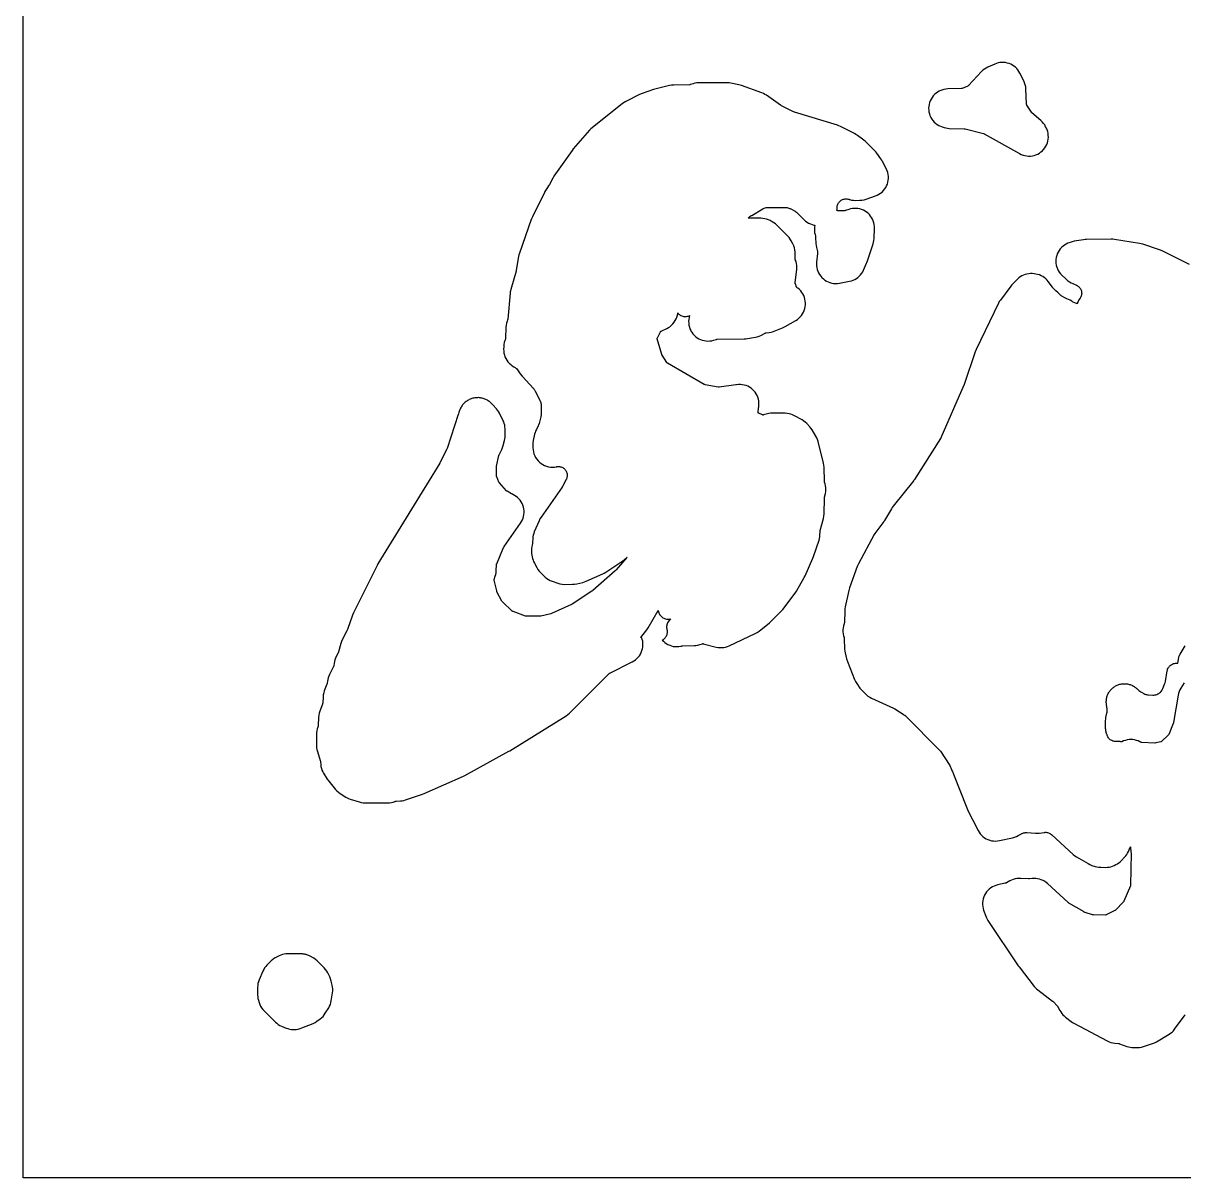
# Model space of a CAD drawing. Header units: millimetres. Extents: x 0 to 300, y 0 to 300.
# Drawn here: x 0 to 150, y 0 to 149.2 of the extents above; entities that cross this region are included whole.
import ezdxf

# ---------------------------------------------------------------- set-up
doc = ezdxf.new("R2010")
doc.units = ezdxf.units.MM
doc.layers.add('CUT', color=7, linetype='CONTINUOUS')

msp = doc.modelspace()

# ---------------------------------------------------------------- linework, layer by layer
at = {"layer": 'CUT'}
for points in [[(0, 0.0614), (0, 299.9386), (0.0029, 299.9971), (0.0614, 300), (299.9341, 300), (299.9926, 299.9971), (299.9954, 299.9386), (299.9954, 0.0614), (299.9926, 0.0029), (299.9341, 0), (0.0614, 0), (0.0029, 0.0029)], [(117.0387, 138.4647), (117.0218, 138.2183), (117.0293, 137.9713), (117.0612, 137.7263), (117.117, 137.4857), (117.1964, 137.2517), (117.2984, 137.0267), (117.4222, 136.8129), (117.5665, 136.6124), (117.7298, 136.427), (117.9107, 136.2587), (118.1073, 136.1091), (118.3176, 135.9796), (118.5398, 135.8715), (118.7715, 135.7858), (119.0065, 135.7119), (119.2312, 135.6526), (119.4604, 135.6144), (119.6921, 135.5977), (121.6282, 135.5479), (121.6498, 135.5468), (121.7384, 135.5348), (121.7595, 135.5302), (124.1013, 134.9491), (124.1183, 134.9444), (124.1531, 134.9324), (124.1868, 134.9173), (124.202, 134.9092), (128.7706, 132.3447), (128.9894, 132.2356), (129.2178, 132.1484), (129.4535, 132.0839), (129.6945, 132.0427), (129.9383, 132.0253), (130.1827, 132.0318), (130.4252, 132.0621), (130.6637, 132.116), (130.8957, 132.1928), (131.1191, 132.292), (131.3318, 132.4125), (131.5317, 132.5532), (131.7169, 132.7128), (131.8856, 132.8897), (132.0362, 133.0822), (132.1673, 133.2885), (132.2777, 133.5066), (132.3662, 133.7345), (132.432, 133.9699), (132.4745, 134.2106), (132.4934, 134.4543), (132.4883, 134.6987), (132.4594, 134.9414), (132.4069, 135.1801), (132.3314, 135.4126), (132.2335, 135.6366), (132.1406, 135.8236), (132.0189, 136.0409), (131.8761, 136.245), (131.7137, 136.4339), (131.5334, 136.6056), (130.3715, 137.6067), (130.3572, 137.6197), (130.3298, 137.6484), (130.3052, 137.6797), (130.2944, 137.6957), (129.7084, 138.6135), (129.6977, 138.6313), (129.6787, 138.6694), (129.6724, 138.7116), (129.671, 138.7323), (129.5878, 140.7109), (129.5627, 140.9744), (129.5099, 141.2338), (129.43, 141.4861), (129.3238, 141.7286), (128.8107, 142.7493), (128.6937, 142.9569), (128.5574, 143.1525), (128.4031, 143.3341), (128.2322, 143.5003), (128.0462, 143.6494), (127.8469, 143.7801), (127.6361, 143.8912), (127.4156, 143.9818), (127.1875, 144.0509), (126.9539, 144.0981), (126.7168, 144.1227), (126.4785, 144.1247), (126.2411, 144.104), (126.0067, 144.0607), (125.7775, 143.9953), (125.5555, 143.9084), (124.6734, 143.5136), (124.4507, 143.4002), (124.2404, 143.2651), (124.0447, 143.1097), (123.8654, 142.9356), (122.189, 141.1356), (122.1739, 141.1203), (122.1403, 141.0913), (122.1013, 141.0703), (122.0815, 141.0616), (121.3578, 140.7687), (121.3412, 140.7624), (121.306, 140.7517), (121.2699, 140.7475), (121.252, 140.7467), (119.5199, 140.7017), (119.247, 140.6796), (118.9781, 140.6278), (118.7165, 140.5469), (118.4653, 140.4379), (118.4018, 140.4061), (118.1866, 140.2846), (117.9845, 140.1426), (117.7974, 139.9813), (117.6271, 139.8023), (117.4753, 139.6074), (117.3435, 139.3984), (117.233, 139.1775), (117.1448, 138.9467), (117.0798, 138.7083)], [(83.239, 71.5921), (83.2003, 71.4716), (83.1735, 71.3479), (83.1589, 71.2221), (83.1567, 71.0955), (83.1667, 70.9693), (83.1904, 70.8368), (83.2128, 70.7395), (83.2278, 70.6246), (83.2316, 70.5087), (83.2242, 70.3929), (83.2057, 70.2785), (83.1762, 70.1663), (83.136, 70.0575), (83.0855, 69.9532), (83.0252, 69.8541), (82.9556, 69.7614), (82.8774, 69.6758), (82.7913, 69.5981), (82.698, 69.5292), (82.5986, 69.4695), (82.5946, 69.4676), (82.7327, 69.323), (82.9173, 69.164), (83.1166, 69.0236), (83.3286, 68.9034), (83.5513, 68.8044), (83.7826, 68.7275), (84.0203, 68.6735), (84.2621, 68.6429), (84.5057, 68.636), (84.7488, 68.6528), (84.9892, 68.6933), (85.0851, 68.7143), (85.1026, 68.7177), (85.1788, 68.7269), (85.1966, 68.7278), (86.6987, 68.7674), (86.9456, 68.7862), (87.1895, 68.8293), (87.4279, 68.8963), (87.7726, 69.012), (87.7897, 69.0173), (87.8271, 69.0259), (87.8649, 69.02), (87.8824, 69.0159), (89.556, 68.5847), (89.7973, 68.5351), (90.0422, 68.5095), (90.2885, 68.5081), (90.5337, 68.5309), (90.7755, 68.5777), (91.0115, 68.6481), (91.2395, 68.7414), (94.5999, 70.3142), (94.8671, 70.4597), (95.1147, 70.6366), (96.4417, 71.7126), (96.6399, 71.8916), (97.9538, 73.2129), (98.1644, 73.4537), (99.7689, 75.5443), (99.9547, 75.8232), (100.9531, 77.565), (101.0692, 77.794), (102.0698, 80.0482), (102.1578, 80.2757), (102.8538, 82.3746), (102.9141, 82.5873), (102.9553, 82.8045), (102.9771, 83.0246), (103.0039, 83.5136), (103.0055, 83.5325), (103.0181, 83.6131), (103.0224, 83.6316), (103.4344, 85.2057), (103.4922, 85.4959), (103.5154, 85.7908), (103.5541, 87.818), (103.5549, 87.8364), (103.5641, 87.9149), (103.5676, 87.9329), (103.6768, 88.4361), (103.7175, 88.6812), (103.7335, 88.9291), (103.7249, 89.1775), (103.6917, 89.4237), (103.6342, 89.6654), (103.5718, 89.8797), (103.5704, 89.8849), (103.5601, 89.9356), (103.5572, 89.9622), (103.556, 89.9862), (103.5149, 91.8143), (103.4932, 92.0911), (103.441, 92.3637), (102.7479, 95.1395), (102.6735, 95.3839), (102.5744, 95.6193), (102.4519, 95.8435), (101.9648, 96.6356), (101.8164, 96.8508), (101.6464, 97.0492), (101.2572, 97.4583), (101.074, 97.6324), (100.8741, 97.7871), (100.6596, 97.9208), (99.6632, 98.4741), (99.4448, 98.5818), (99.2169, 98.6677), (98.9818, 98.7311), (98.7417, 98.7713), (98.4987, 98.7879), (97.027, 98.8169), (96.8108, 98.8118), (96.5959, 98.788), (96.3838, 98.7458), (95.6604, 98.5688), (95.6438, 98.5652), (95.6078, 98.5598), (95.5729, 98.5708), (95.5575, 98.5769), (95.0576, 98.7875), (95.0418, 98.7946), (95.0096, 98.8119), (95.0082, 98.8484), (95.0088, 98.8657), (95.0443, 99.4864), (95.0456, 99.5033), (95.0659, 99.64), (95.0902, 99.8854), (95.0901, 100.132), (95.0657, 100.3774), (95.0173, 100.6192), (94.9453, 100.8551), (94.8504, 101.0827), (94.7335, 101.2998), (94.5958, 101.5044), (94.4387, 101.6945), (94.2635, 101.8681), (94.0721, 102.0236), (93.8663, 102.1595), (93.6482, 102.2745), (93.4197, 102.3674), (93.1833, 102.4373), (92.941, 102.4837), (92.6954, 102.5059), (92.4488, 102.5038), (92.2036, 102.4774), (92.1195, 102.4642), (89.939, 102.1707), (89.9197, 102.1687), (89.8779, 102.1674), (89.8363, 102.1704), (89.8171, 102.1733), (88.1295, 102.474), (88.1241, 102.4751), (88.0769, 102.4875), (88.0506, 102.4999), (88.029, 102.5116), (83.2526, 105.2746), (83.2376, 105.2837), (83.2068, 105.3057), (83.1833, 105.3353), (83.1734, 105.3499), (82.5684, 106.2829), (82.5586, 106.2989), (82.5401, 106.3349), (82.5253, 106.3725), (82.5197, 106.3904), (81.9516, 108.4024), (81.9468, 108.4213), (81.9398, 108.4622), (81.9542, 108.5011), (81.9624, 108.5188), (82.3654, 109.3338), (82.3737, 109.3495), (82.3936, 109.3817), (82.4261, 109.4012), (82.442, 109.4092), (83.1873, 109.7642), (83.4064, 109.8823), (83.5517, 109.9803), (83.6126, 110.0215), (83.804, 110.1806), (83.9786, 110.3579), (84.1348, 110.5516), (84.2709, 110.76), (84.3856, 110.9808), (84.4777, 111.212), (84.5465, 111.4512), (84.5911, 111.696), (84.5962, 111.7584), (84.6232, 111.7235), (84.7075, 111.6343), (84.8002, 111.5538), (84.9004, 111.4827), (85.007, 111.4218), (85.1192, 111.3717), (85.2356, 111.3329), (85.3554, 111.3056), (85.4772, 111.2902), (85.6, 111.2869), (85.7225, 111.2956), (85.8435, 111.3163), (85.9619, 111.3487), (86.0766, 111.3927), (86.1308, 111.4198), (86.1245, 111.4034), (86.0587, 111.1641), (86.017, 110.9195), (85.9998, 110.6719), (86.0071, 110.4239), (86.0391, 110.1778), (86.0952, 109.9361), (86.1751, 109.7011), (86.2778, 109.4753), (86.3387, 109.3704), (86.4025, 109.2607), (86.5478, 109.0595), (86.7123, 108.8737), (86.8944, 108.7052), (87.0924, 108.5555), (87.3042, 108.4262), (87.5277, 108.3186), (87.7609, 108.2336), (88.0013, 108.1722), (88.2466, 108.1349), (88.4945, 108.1221), (88.7423, 108.1339), (88.9878, 108.1703), (89.2285, 108.2308), (89.5871, 108.3402), (89.6053, 108.3452), (89.6435, 108.353), (89.6822, 108.3571), (89.701, 108.3578), (93.1747, 108.3957), (93.3866, 108.4071), (93.5968, 108.4363), (94.6274, 108.6246), (94.8655, 108.6803), (95.0971, 108.759), (95.3199, 108.8599), (95.9051, 109.1604), (95.9212, 109.1682), (95.9554, 109.182), (95.9912, 109.1894), (96.0091, 109.1918), (96.4291, 109.2399), (96.6477, 109.2747), (96.8623, 109.3287), (97.0713, 109.4015), (98.1316, 109.8244), (98.4588, 109.9834), (99.8572, 110.7935), (100.0631, 110.9268), (100.255, 111.0795), (100.431, 111.2504), (100.5895, 111.4377), (100.7288, 111.6396), (100.8476, 111.8541), (100.9449, 112.0793), (101.0196, 112.313), (101.071, 112.5528), (101.0987, 112.7965), (101.1024, 113.0418), (101.0821, 113.2862), (101.0378, 113.5275), (100.9702, 113.7633), (100.8798, 113.9913), (100.7674, 114.2094), (100.6342, 114.4154), (100.4815, 114.6073), (100.3107, 114.7834), (100.1235, 114.9418), (100.0226, 115.019), (100.0087, 115.0302), (99.9817, 115.055), (99.9654, 115.0875), (99.9584, 115.1042), (99.797, 115.5138), (99.7905, 115.5316), (99.7797, 115.569), (99.78, 115.6079), (99.7815, 115.6267), (99.9675, 117.4208), (99.9807, 117.6631), (99.9705, 117.9056), (99.9367, 118.1459), (99.8798, 118.3818), (99.8242, 118.5422), (99.7967, 118.6271), (99.7918, 118.6635), (99.7906, 118.6816), (99.7512, 119.6232), (99.7247, 119.8962), (99.6684, 120.1648), (99.5831, 120.4255), (99.4696, 120.6753), (99.2602, 121.0765), (99.1318, 121.2948), (98.982, 121.499), (98.8123, 121.6869), (97.3999, 123.1002), (97.2164, 123.2664), (97.0174, 123.4137), (96.8048, 123.5406), (96.5242, 123.6897), (96.3031, 123.7936), (96.073, 123.8755), (95.836, 123.9346), (95.5943, 123.9702), (95.3504, 123.982), (93.766, 123.9817), (93.7112, 123.9843), (93.7479, 124.0252), (93.8737, 124.1522), (93.9129, 124.1901), (93.9256, 124.2018), (94.0049, 124.269), (94.0897, 124.329), (94.1042, 124.3383), (94.1506, 124.3668), (95.5849, 125.2045), (95.6427, 125.2363), (95.6614, 125.2459), (95.7762, 125.2976), (95.89, 125.335), (96.0072, 125.3602), (96.1324, 125.3735), (96.1534, 125.3746), (96.2194, 125.3764), (98.5275, 125.3769), (98.5886, 125.3755), (98.608, 125.3745), (98.7239, 125.3632), (98.8327, 125.3417), (98.9388, 125.3096), (99.0465, 125.2653), (99.0641, 125.257), (99.1187, 125.2297), (99.764, 124.8867), (99.818, 124.8563), (99.8348, 124.8463), (99.9331, 124.7808), (100.0244, 124.706), (100.039, 124.6928), (100.0838, 124.6501), (100.9365, 123.7969), (101.115, 123.6348), (101.3083, 123.4905), (101.5147, 123.3656), (101.7321, 123.2612), (101.9585, 123.1782), (102.1919, 123.1173), (102.3231, 123.0964), (102.321, 123.089), (102.2764, 122.8468), (102.2558, 122.6013), (102.2595, 122.355), (102.2875, 122.1103), (102.3393, 121.8695), (102.3825, 121.7082), (102.4023, 121.5789), (102.4044, 121.5572), (102.4091, 121.4888), (102.4403, 120.7443), (102.4647, 120.4853), (102.5159, 120.2303), (102.5706, 120.0548), (102.5699, 120.0546), (102.625, 119.8784), (102.6481, 119.7654), (102.6596, 119.6507), (102.6594, 119.5296), (102.6584, 119.5094), (102.6534, 119.4461), (102.5384, 118.3359), (102.5251, 118.0959), (102.5349, 117.8558), (102.5678, 117.6178), (102.6233, 117.384), (102.7011, 117.1566), (102.8003, 116.9377), (102.9201, 116.7294), (102.933, 116.7091), (103.0754, 116.5093), (103.2367, 116.3243), (103.4154, 116.156), (103.6097, 116.0061), (103.8177, 115.8759), (104.0375, 115.7668), (104.267, 115.6797), (104.5039, 115.6156), (104.7459, 115.575), (104.9908, 115.5583), (105.2361, 115.5657), (105.4795, 115.5972), (105.6765, 115.6426), (105.725, 115.653), (106.7981, 115.8595), (107.0313, 115.9161), (107.258, 115.9947), (107.4761, 116.0948), (107.6835, 116.2153), (107.8785, 116.3551), (108.0592, 116.513), (108.2239, 116.6874), (108.3711, 116.8769), (108.4995, 117.0796), (108.6079, 117.2936), (109.0084, 118.189), (109.0377, 118.2546), (109.1289, 118.4893), (109.8504, 120.6676), (109.9146, 120.8981), (109.9566, 121.1337), (109.9758, 121.3722), (110.0188, 122.6894), (110.0149, 122.9319), (109.9876, 123.1729), (109.937, 123.4101), (109.8637, 123.6413), (109.7684, 123.8643), (109.6518, 124.077), (109.5153, 124.2774), (109.3599, 124.4636), (109.1872, 124.6339), (108.9988, 124.7867), (108.7966, 124.9205), (108.5823, 125.0341), (108.358, 125.1263), (108.1258, 125.1964), (107.8879, 125.2437), (107.6466, 125.2677), (107.4041, 125.2682), (107.1626, 125.2452), (106.9245, 125.1989), (106.6921, 125.1298), (106.2886, 124.9882), (106.2678, 124.9815), (106.2237, 124.9713), (106.1789, 124.9661), (106.157, 124.9653), (106.0581, 124.9647), (105.331, 124.9604), (105.2704, 124.963), (105.1955, 124.9736), (105.1366, 124.9848), (105.1371, 124.9866), (105.1815, 125.2236), (105.2028, 125.4639), (105.2028, 125.464), (105.2185, 125.5759), (105.2453, 125.6856), (105.2828, 125.7922), (105.3308, 125.8945), (105.3887, 125.9915), (105.456, 126.0823), (105.532, 126.1659), (105.6159, 126.2416), (105.7069, 126.3085), (105.8041, 126.3661), (105.9066, 126.4137), (106.0133, 126.4509), (106.1231, 126.4773), (106.2351, 126.4927), (106.348, 126.4968), (106.4607, 126.4897), (106.5722, 126.4714), (106.6869, 126.4407), (106.7353, 126.425), (106.736, 126.4273), (106.8413, 126.3929), (107.0653, 126.3419), (107.293, 126.3117), (107.5225, 126.3025), (108.132, 126.3061), (108.4077, 126.323), (108.6799, 126.3702), (108.9453, 126.4471), (110.1496, 126.8699), (110.3808, 126.9643), (110.6014, 127.0812), (110.8092, 127.2196), (111.0022, 127.378), (111.1785, 127.5549), (111.3362, 127.7485), (111.4738, 127.9568), (111.5899, 128.1779), (111.6834, 128.4094), (111.7534, 128.6491), (111.7991, 128.8946), (111.8201, 129.1434), (111.8161, 129.3931), (111.7873, 129.6411), (111.7339, 129.885), (111.6564, 130.1224), (111.5556, 130.3508), (111.0663, 131.325), (110.966, 131.5057), (110.8511, 131.6775), (110.3101, 132.4182), (110.31, 132.4183), (110.188, 132.5722), (110.0544, 132.7161), (108.8054, 133.9585), (108.6565, 134.0952), (108.6553, 134.0961), (108.6529, 134.0983), (108.4932, 134.2226), (107.8213, 134.7029), (107.8197, 134.704), (107.7975, 134.7199), (107.6328, 134.8282), (107.4601, 134.9231), (105.618, 135.8436), (105.4274, 135.929), (105.2303, 135.9983), (99.6704, 137.6951), (99.6653, 137.6968), (99.589, 137.727), (99.5721, 137.7349), (98.022, 138.5153), (97.946, 138.5571), (97.8732, 138.6043), (96.0496, 139.8844), (95.865, 140.0023), (95.6708, 140.1036), (95.4684, 140.1874), (92.8489, 141.1411), (92.6691, 141.1989), (92.4854, 141.2431), (91.4765, 141.4454), (91.2285, 141.4824), (90.978, 141.4942), (87.3085, 141.4842), (87.0618, 141.4713), (86.8175, 141.4341), (86.5781, 141.373), (86.2358, 141.2674), (86.2189, 141.2626), (86.1821, 141.2549), (86.1446, 141.2506), (86.1271, 141.2499), (84.0679, 141.2088), (83.7929, 141.1881), (83.5219, 141.1372), (81.6489, 140.6776), (81.4496, 140.6198), (79.9949, 140.1318), (79.6623, 139.9928), (77.8803, 139.0922), (77.6579, 138.9651), (77.4496, 138.8158), (73.5233, 135.6858), (73.3543, 135.5382), (73.1992, 135.376), (71.0996, 132.9733), (70.9336, 132.7612), (68.599, 129.4236), (68.4356, 129.1556), (68.0114, 128.3502), (67.882, 128.1882), (67.7472, 127.98), (67.4346, 127.4405), (67.3598, 127.3013), (65.812, 124.1919), (65.6929, 123.9108), (65.6777, 123.8678), (65.664, 123.8363), (64.1316, 119.4924), (64.0676, 119.282), (64.0224, 119.0667), (64.0223, 119.0661), (63.7294, 117.2868), (63.7159, 117.2176), (63.6984, 117.1494), (63.0197, 114.8011), (62.9647, 114.5702), (62.9625, 114.5548), (62.9573, 114.5328), (62.9248, 114.2979), (62.6231, 110.9684), (62.6211, 110.9513), (62.6144, 110.9147), (62.6043, 110.8786), (62.5986, 110.8629), (62.5409, 110.7121), (62.4542, 110.4405), (62.3991, 110.1607), (62.3762, 109.8764), (62.3441, 108.5071), (62.343, 108.4863), (62.337, 108.4418), (62.3261, 108.3984), (62.3194, 108.3786), (62.2561, 108.2088), (62.1737, 107.9436), (62.1212, 107.671), (62.0993, 107.3942), (62.0918, 107.0723), (62.0985, 106.8211), (62.1305, 106.5719), (62.1872, 106.3272), (62.2683, 106.0893), (62.3728, 105.8608), (62.4998, 105.644), (62.6478, 105.441), (62.8155, 105.2539), (63.0011, 105.0845), (63.2028, 104.9347), (63.4185, 104.8058), (63.5042, 104.7603), (63.5955, 104.6999), (63.6805, 104.631), (63.7585, 104.5542), (63.8323, 104.466), (63.8438, 104.4507), (63.8791, 104.4018), (64.2465, 103.8651), (64.4703, 103.5838), (65.9535, 101.9729), (65.9909, 101.9304), (66.0024, 101.9166), (66.0681, 101.8309), (66.1257, 101.7396), (66.1346, 101.7239), (66.1615, 101.6741), (66.786, 100.4517), (66.8112, 100.3993), (66.8189, 100.3825), (66.8599, 100.2794), (66.8898, 100.1781), (66.91, 100.0744), (66.9211, 99.964), (66.9221, 99.9455), (66.9238, 99.8874), (66.9322, 98.6588), (66.9314, 98.607), (66.9309, 98.5905), (66.9234, 98.492), (66.9077, 98.3944), (66.9044, 98.3783), (66.8931, 98.3278), (66.6854, 97.4862), (66.6658, 97.4157), (66.6589, 97.3935), (66.6075, 97.2565), (66.5981, 97.2353), (66.5664, 97.1692), (66.3218, 96.6952), (66.2307, 96.4979), (66.157, 96.2934), (66.1013, 96.0833), (65.9231, 95.2689), (65.8775, 94.9811), (65.8657, 94.69), (65.8725, 94.3105), (65.8907, 94.0508), (65.9358, 93.7943), (66.0073, 93.544), (66.1045, 93.3024), (66.2262, 93.0723), (66.3713, 92.8561), (66.5381, 92.6561), (66.5616, 92.6307), (66.7455, 92.4515), (66.9468, 92.2922), (67.1634, 92.1544), (67.393, 92.0395), (67.6331, 91.9487), (67.8813, 91.8831), (68.1349, 91.8432), (68.3913, 91.8296), (68.6477, 91.8423), (68.9014, 91.8813), (68.9411, 91.8895), (68.9603, 91.893), (69.0766, 91.9081), (69.1882, 91.9117), (69.2997, 91.9042), (69.4098, 91.8858), (69.5177, 91.8566), (69.6221, 91.817), (69.7221, 91.7674), (69.8168, 91.7081), (69.9052, 91.6398), (69.9864, 91.5632), (70.0598, 91.4789), (70.1245, 91.3879), (70.1799, 91.2909), (70.2255, 91.189), (70.2609, 91.083), (70.2857, 90.9741), (70.2996, 90.8633), (70.3026, 90.7517), (70.2947, 90.6403), (70.2758, 90.5302), (70.2462, 90.4225), (70.2041, 90.313), (70.1962, 90.2951), (70.1699, 90.2395), (69.7537, 89.4105), (69.7322, 89.3695), (69.7251, 89.3566), (69.6776, 89.2772), (69.6695, 89.2649), (69.6436, 89.2265), (66.9287, 85.3708), (66.7872, 85.1453), (66.6706, 84.9061), (66.0583, 83.4596), (65.9809, 83.2515), (65.9223, 83.0374), (65.8829, 82.8189), (65.863, 82.5977), (65.8395, 82.0774), (65.8355, 82.0182), (65.8337, 81.9994), (65.8179, 81.8874), (65.7916, 81.7773), (65.7781, 81.7307), (65.7792, 81.7304), (65.7321, 81.5542), (65.6938, 81.3323), (65.6756, 81.1078), (65.6777, 80.8825), (65.7, 80.6584), (65.7425, 80.4372), (65.8414, 80.0232), (65.8985, 79.8217), (65.9724, 79.6258), (66.0623, 79.4367), (66.3776, 78.8397), (66.5162, 78.6084), (66.6788, 78.3934), (66.8637, 78.1972), (67.4564, 77.6325), (67.658, 77.4599), (67.8768, 77.3096), (68.1102, 77.1834), (68.3557, 77.0826), (69.0927, 76.8249), (69.3644, 76.7468), (69.6432, 76.6999), (69.9255, 76.6848), (70.9783, 76.688), (71.2591, 76.7047), (71.5362, 76.7528), (72.3329, 76.9378), (72.5584, 77.0014), (72.777, 77.0859), (74.9066, 78.0259), (75.1039, 78.1236), (75.2918, 78.2382), (77.4828, 79.7112), (77.73, 79.9007), (78.0099, 80.1444), (78.0379, 80.1665), (78.0158, 80.1385), (76.6439, 78.5608), (76.5862, 78.4988), (76.5242, 78.441), (73.617, 75.9089), (73.5579, 75.8606), (73.496, 75.8161), (70.9606, 74.1117), (70.9458, 74.1022), (70.8823, 74.0672), (70.8664, 74.0598), (68.2795, 72.9179), (68.2623, 72.9108), (68.1891, 72.8864), (68.171, 72.8817), (66.9205, 72.5913), (66.8986, 72.5869), (66.8067, 72.5762), (66.7843, 72.5755), (65.0604, 72.5703), (65.038, 72.5709), (64.992, 72.576), (64.947, 72.5862), (64.9256, 72.593), (63.31, 73.1579), (63.2904, 73.1654), (63.2513, 73.1839), (63.217, 73.2102), (63.2015, 73.2243), (61.9465, 74.42), (61.9314, 74.4352), (61.9029, 74.4689), (61.8782, 74.5054), (61.8678, 74.5241), (61.2327, 75.7265), (61.2253, 75.7414), (61.2118, 75.7731), (61.202, 75.8029), (61.1957, 75.8265), (60.8634, 77.2172), (60.8595, 77.2353), (60.8542, 77.273), (60.8631, 77.31), (60.8687, 77.3277), (61.004, 77.7228), (61.0701, 77.9507), (61.1143, 78.1838), (61.1363, 78.4201), (61.173, 79.2337), (61.1742, 79.2513), (61.179, 79.2874), (61.1901, 79.3216), (61.1966, 79.3382), (62.0913, 81.4516), (62.1001, 81.4708), (62.1426, 81.5474), (62.1543, 81.565), (64.2829, 84.588), (64.413, 84.7933), (64.5225, 85.0102), (64.6105, 85.2367), (64.676, 85.4707), (64.7185, 85.71), (64.7376, 85.9522), (64.7331, 86.1952), (64.705, 86.4365), (64.6537, 86.6741), (64.5795, 86.9055), (64.4832, 87.1286), (64.3657, 87.3412), (64.228, 87.5415), (64.0716, 87.7275), (63.8979, 87.8974), (63.7085, 88.0497), (63.5052, 88.1828), (63.29, 88.2956), (63.1353, 88.3673), (63.1273, 88.3718), (62.5595, 88.7108), (62.5435, 88.7209), (62.5121, 88.7439), (62.483, 88.7699), (62.4699, 88.7834), (61.5367, 89.7908), (61.5248, 89.8042), (61.5022, 89.8336), (61.4854, 89.8661), (61.4782, 89.8828), (61.1949, 90.5815), (61.1885, 90.5985), (61.1776, 90.6346), (61.1735, 90.6715), (61.1728, 90.6899), (61.1527, 91.8196), (61.1529, 91.8428), (61.1624, 91.9381), (61.1667, 91.9608), (61.4683, 93.3393), (61.4723, 93.356), (61.483, 93.3902), (61.4966, 93.4234), (61.504, 93.4385), (61.8443, 94.0979), (61.9631, 94.3656), (62.0498, 94.6454), (62.2092, 95.2916), (62.2505, 95.4946), (62.2748, 95.7004), (62.282, 95.9074), (62.276, 96.792), (62.2636, 97.0244), (62.2296, 97.2546), (62.1744, 97.4806), (62.0984, 97.7005), (62.0023, 97.9124), (61.5365, 98.8243), (61.4244, 99.021), (61.2951, 99.2069), (61.1494, 99.3802), (60.7061, 99.8617), (60.7039, 99.8642), (60.5761, 100.0029), (60.4871, 100.0904), (60.4023, 100.174), (60.4019, 100.1743), (60.4015, 100.1746), (60.3044, 100.2531), (60.2119, 100.3279), (60.2115, 100.3281), (60.2111, 100.3284), (60.1065, 100.3971), (60.0073, 100.4624), (60.0069, 100.4626), (60.0065, 100.4629), (59.8956, 100.5211), (59.7905, 100.5763), (59.7901, 100.5765), (59.7897, 100.5767), (59.6734, 100.6238), (59.5636, 100.6684), (59.5632, 100.6685), (59.5629, 100.6687), (59.4423, 100.7043), (59.3288, 100.7379), (59.3285, 100.738), (59.3281, 100.7381), (59.2044, 100.7618), (59.0884, 100.7841), (59.088, 100.7841), (59.0877, 100.7842), (58.9619, 100.7957), (58.8445, 100.8066), (58.8442, 100.8065), (58.8439, 100.8066), (58.7173, 100.8058), (58.5997, 100.805), (58.5994, 100.805), (58.5991, 100.805), (58.4728, 100.7918), (58.3562, 100.7796), (58.3559, 100.7795), (58.3556, 100.7795), (58.2307, 100.7539), (58.1163, 100.7304), (58.116, 100.7303), (58.1158, 100.7303), (57.9935, 100.6924), (57.8824, 100.658), (57.8822, 100.6579), (57.8819, 100.6579), (57.7634, 100.608), (57.6567, 100.5631), (57.6565, 100.563), (57.6563, 100.5629), (57.5425, 100.5013), (57.4413, 100.4465), (57.4412, 100.4464), (57.441, 100.4463), (57.333, 100.3733), (57.2384, 100.3095), (57.2383, 100.3094), (57.2382, 100.3093), (57.1368, 100.2252), (57.0499, 100.1532), (57.0498, 100.1531), (57.0497, 100.153), (56.9558, 100.0582), (56.8776, 99.9793), (56.8775, 99.9792), (56.8774, 99.9791), (56.7917, 99.8736), (56.7231, 99.7893), (56.723, 99.7892), (56.723, 99.7891), (56.6458, 99.6726), (56.5879, 99.5851), (56.5878, 99.585), (56.5192, 99.4552), (56.4734, 99.3687), (56.4733, 99.3687), (56.4733, 99.3686), (56.4115, 99.2176), (56.3805, 99.1421), (56.3103, 98.9075), (56.2605, 98.7054), (56.2476, 98.6576), (56.2329, 98.6103), (54.7757, 94.2526), (54.7449, 94.1704), (54.7082, 94.0905), (53.8791, 92.4435), (53.8552, 92.3985), (53.8296, 92.3545), (45.8441, 79.3177), (45.7404, 79.1309), (42.6702, 72.9973), (42.5431, 72.6955), (41.9038, 70.8474), (41.8721, 70.7653), (41.8345, 70.6857), (41.2327, 69.521), (41.1261, 69.2856), (41.0444, 69.0404), (40.7428, 67.951), (40.7368, 67.9312), (40.7056, 67.8517), (40.6965, 67.8331), (40.4449, 67.3473), (40.349, 67.1394), (40.2726, 66.9236), (40.2162, 66.7017), (40.1803, 66.4755), (40.1483, 66.1895), (40.1459, 66.1716), (40.1384, 66.135), (40.1245, 66.1008), (40.1165, 66.0843), (39.579, 65.0431), (39.483, 64.834), (39.4066, 64.617), (39.3505, 64.3939), (39.3151, 64.1665), (39.2857, 63.8959), (39.2835, 63.8786), (39.2764, 63.843), (39.2661, 63.8081), (39.2603, 63.7921), (38.9178, 62.9167), (38.8333, 62.6608), (38.7768, 62.3973), (38.749, 62.1292), (38.7097, 61.3337), (38.7081, 61.3129), (38.7015, 61.2704), (38.6904, 61.2288), (38.6835, 61.2091), (38.3352, 60.2979), (38.2518, 60.0379), (38.1972, 59.7704), (38.1722, 59.4985), (38.1346, 58.4907), (38.1332, 58.469), (38.1266, 58.4246), (38.1152, 58.3812), (38.108, 58.3607), (38.0569, 58.2276), (37.9829, 58.0038), (37.9303, 57.774), (37.8996, 57.5402), (37.8911, 57.3046), (37.9073, 55.8117), (37.9221, 55.5663), (37.9608, 55.3235), (38.0233, 55.0857), (38.3881, 53.9312), (38.394, 53.9105), (38.4114, 53.8234), (38.4139, 53.8021), (38.4537, 53.3614), (38.4851, 53.1321), (38.5376, 52.9067), (38.6107, 52.6871), (38.7038, 52.4753), (38.8161, 52.2729), (39.2803, 51.5208), (39.487, 51.2336), (40.357, 50.1894), (40.5349, 49.9972), (40.732, 49.8247), (40.9461, 49.6737), (41.6955, 49.2021), (41.873, 49.1003), (42.0582, 49.0133), (42.2499, 48.9418), (43.4156, 48.5605), (43.6694, 48.492), (43.929, 48.4506), (44.1915, 48.4366), (47.0819, 48.435), (47.3324, 48.4474), (47.5804, 48.4849), (47.8234, 48.547), (48.0589, 48.6332), (48.0734, 48.6393), (48.0943, 48.6475), (48.1388, 48.6607), (48.1846, 48.6687), (48.207, 48.6707), (48.7645, 48.7042), (48.9811, 48.7267), (49.1948, 48.7679), (49.4042, 48.8276), (51.6194, 49.565), (51.8407, 49.6506), (56.8989, 51.8868), (57.0965, 51.9848), (62.7824, 55.1245), (62.89, 55.1874), (70.1578, 59.6873), (70.3941, 59.8532), (70.6096, 60.0452), (75.7098, 65.1461), (75.7593, 65.1906), (75.8172, 65.2235), (78.7158, 66.6731), (78.9297, 66.7936), (79.1309, 66.9346), (79.3172, 67.0945), (79.4869, 67.272), (79.6384, 67.4653), (79.7702, 67.6724), (79.8811, 67.8916), (79.9699, 68.1205), (80.0358, 68.3571), (80.0782, 68.599), (80.0966, 68.8438), (80.091, 69.0893), (80.0613, 69.3331), (80.0078, 69.5728), (79.9458, 69.7613), (79.9147, 69.7795), (79.8435, 69.8311), (80.5861, 70.8039), (80.7532, 71.0524), (82.0758, 73.2987), (82.0809, 73.2485), (82.105, 73.1291), (82.1406, 73.0127), (82.1873, 72.9002), (82.2448, 72.7928), (82.3124, 72.6915), (82.3896, 72.5973), (82.4756, 72.511), (82.5696, 72.4335), (82.6706, 72.3656), (82.7778, 72.3078), (82.8901, 72.2607), (83.0065, 72.2247), (83.1258, 72.2003), (83.247, 72.1875), (83.3688, 72.1867), (83.4901, 72.1976), (83.6097, 72.2204), (83.6581, 72.2346), (83.439, 71.9475), (83.3506, 71.8191), (83.2892, 71.7083)], [(30.5691, 22.4028), (30.6762, 22.1751), (30.8056, 21.9594), (30.9561, 21.7577), (31.1261, 21.5722), (32.5922, 20.1255), (32.7736, 19.9632), (32.9699, 19.8193), (33.1793, 19.6951), (33.3998, 19.5919), (33.9793, 19.3543), (34.203, 19.2748), (34.4332, 19.2168), (34.6679, 19.181), (34.9049, 19.1675), (35.047, 19.1662), (35.2978, 19.1766), (35.5463, 19.212), (35.79, 19.2721), (36.0264, 19.3564), (37.4564, 19.9486), (37.7214, 20.0771), (37.9694, 20.2358), (38.3845, 20.5374), (38.575, 20.6906), (38.7496, 20.8617), (38.9067, 21.0489), (39.0447, 21.2507), (39.4833, 21.964), (39.6016, 22.1797), (39.6982, 22.4059), (39.7721, 22.6406), (39.8226, 22.8814), (39.9862, 23.9118), (40.0128, 24.1578), (40.015, 24.4051), (39.9928, 24.6515), (39.9463, 24.8945), (39.817, 25.4262), (39.7317, 25.7048), (39.6147, 25.9716), (39.3495, 26.4913), (39.2205, 26.7149), (39.0691, 26.9239), (38.8969, 27.1163), (37.988, 28.032), (37.7828, 28.2171), (37.5585, 28.3783), (37.3798, 28.4789), (37.38, 28.4792), (37.3691, 28.4849), (37.3178, 28.5138), (37.2616, 28.5415), (37.2613, 28.5416), (36.9877, 28.6763), (36.8716, 28.727), (36.7787, 28.7676), (36.655, 28.8086), (36.5622, 28.8394), (36.5622, 28.8395), (36.4289, 28.8706), (36.3401, 28.8913), (36.34, 28.8913), (36.1894, 28.9122), (36.1141, 28.9227), (35.8863, 28.9333), (34.1703, 28.9351), (33.9443, 28.9251), (33.7202, 28.8947), (33.4997, 28.8442), (33.2847, 28.774), (33.0769, 28.6846), (32.7229, 28.513), (32.4765, 28.3758), (32.2471, 28.2118), (32.0377, 28.023), (31.4981, 27.4783), (31.3407, 27.3038), (31.2004, 27.1153), (31.0784, 26.9144), (30.9759, 26.703), (30.4947, 25.5794), (30.4066, 25.3409), (30.3432, 25.0948), (30.3052, 24.8434), (30.2928, 24.5895), (30.295, 23.6391), (30.3069, 23.4008), (30.3415, 23.1648), (30.3984, 22.9331), (30.4854, 22.64)]]:
    msp.add_lwpolyline(points, close=True, dxfattribs=at)
for points in [[(150.7495, 117.9999), (147.1977, 119.7686), (146.8756, 119.9019), (144.6905, 120.6321), (144.4936, 120.689), (144.2928, 120.7296), (141.0383, 121.25), (140.8318, 121.2742), (140.624, 121.2812), (137.4315, 121.2563), (137.2317, 121.2467), (137.0332, 121.2212), (135.8201, 121.0155), (135.5584, 120.9565), (135.3045, 120.8699), (135.0293, 120.7591), (134.8034, 120.6548), (134.5889, 120.5286), (134.388, 120.3816), (134.2028, 120.2154), (134.035, 120.0316), (133.8862, 119.832), (133.7581, 119.6187), (133.6518, 119.3936), (133.5685, 119.1591), (133.5088, 118.9175), (133.4735, 118.6711), (133.4628, 118.4225), (133.477, 118.174), (133.5157, 117.9281), (133.5787, 117.6874), (133.6654, 117.454), (133.7748, 117.2305), (133.9059, 117.0189), (134.0574, 116.8215), (134.2277, 116.64), (134.7433, 116.143), (134.9654, 115.9527), (135.2081, 115.7897), (135.4587, 115.6419), (135.641, 115.5443), (135.8307, 115.462), (136.0462, 115.3791), (136.103, 115.3556), (136.1209, 115.3477), (136.2257, 115.295), (136.3201, 115.2353), (136.4081, 115.1666), (136.4889, 115.0895), (136.5618, 115.0049), (136.626, 114.9136), (136.681, 114.8163), (136.7261, 114.7142), (136.7609, 114.6081), (136.7852, 114.4991), (136.7986, 114.3882), (136.8011, 114.2766), (136.7925, 114.1652), (136.7731, 114.0553), (136.743, 113.9477), (136.7024, 113.8437), (136.6519, 113.7441), (136.5904, 113.648), (136.4526, 113.4542), (136.3317, 113.2437), (136.2318, 113.0225), (136.1997, 112.9279), (136.1451, 112.9614), (135.9217, 113.0696), (135.7037, 113.1497), (135.6963, 113.1527), (135.6206, 113.2028), (135.5449, 113.2575), (135.3208, 113.3867), (135.0845, 113.492), (134.8711, 113.5741), (134.866, 113.5762), (134.7926, 113.6113), (134.7759, 113.6206), (134.1652, 113.9809), (134.1455, 113.9932), (134.069, 114.0514), (134.0518, 114.0671), (133.7507, 114.3573), (133.4767, 114.6214), (133.0933, 114.991), (133.0895, 114.9949), (133.0358, 115.0553), (133.0241, 115.0703), (132.4784, 115.8042), (132.3248, 115.9913), (132.1537, 116.1626), (131.9669, 116.3165), (131.7661, 116.4517), (131.5532, 116.5668), (131.3301, 116.6608), (131.099, 116.7328), (130.862, 116.7821), (130.6531, 116.815), (130.4204, 116.8407), (130.1864, 116.8444), (129.953, 116.8263), (129.7224, 116.7864), (129.4965, 116.7251), (129.2773, 116.643), (129.0668, 116.5407), (128.8667, 116.4192), (128.6789, 116.2795), (128.505, 116.1228), (127.8833, 115.5078), (127.7552, 115.3712), (127.6377, 115.2254), (126.2898, 113.4183), (126.1544, 113.2172), (126.0391, 113.0039), (123.1676, 107.0116), (123.0538, 106.7319), (121.6241, 102.5033), (121.6062, 102.4541), (121.5862, 102.4057), (118.5947, 95.595), (118.5927, 95.5907), (118.559, 95.5268), (118.5505, 95.5127), (115.2087, 90.2253), (115.1698, 90.1676), (115.1277, 90.1124), (112.4213, 86.7672), (112.3085, 86.6165), (112.2074, 86.4578), (111.3074, 84.9206), (111.2691, 84.8594), (111.2271, 84.8007), (110.1884, 83.4364), (110.0748, 83.2743), (109.9744, 83.1037), (107.9468, 79.3239), (107.8007, 78.9973), (106.7875, 76.2141), (106.6949, 75.8954), (106.229, 73.7752), (106.1889, 73.5395), (106.1715, 73.301), (106.1321, 71.7209), (106.1309, 71.6996), (106.1245, 71.6541), (106.113, 71.6095), (106.1059, 71.5894), (106.1011, 71.5768), (106.02, 71.3277), (105.9655, 71.0715), (105.938, 70.811), (105.938, 70.549), (105.9654, 70.2885), (106.0199, 70.0323), (106.0898, 69.8171), (106.1088, 69.7559), (106.1131, 69.7206), (106.114, 69.7037), (106.1602, 68.3122), (106.1812, 68.0608), (106.2275, 67.8128), (106.408, 67.0594), (106.5169, 66.7161), (107.4511, 64.3721), (107.5745, 64.1084), (107.7277, 63.8608), (108.1419, 63.2709), (108.2906, 63.0797), (108.4571, 62.9037), (108.9507, 62.4303), (109.1668, 62.2453), (109.4026, 62.0862), (109.6549, 61.9548), (112.489, 60.6788), (112.5625, 60.6426), (112.6333, 60.6015), (113.8723, 59.8239), (113.8899, 59.8121), (113.9614, 59.7551), (113.9767, 59.7405), (118.487, 55.2261), (118.5013, 55.211), (118.5573, 55.1408), (118.5689, 55.1236), (119.7435, 53.265), (119.9663, 52.7776), (120.0264, 52.6462), (120.1011, 52.4828), (120.248, 52.1614), (121.9502, 47.8048), (122.048, 47.5862), (122.0594, 47.5635), (123.4148, 44.8842), (123.5401, 44.6648), (123.6868, 44.4592), (123.8536, 44.2695), (124.0386, 44.0975), (124.2401, 43.9452), (124.4559, 43.8139), (124.6839, 43.7051), (124.9217, 43.6198), (125.1668, 43.5589), (125.4169, 43.5232), (125.6693, 43.5128), (125.9214, 43.5279), (126.1708, 43.5684), (127.8792, 43.9355), (128.1263, 44.002), (128.3654, 44.0935), (128.5939, 44.2089), (129.0133, 44.4484), (129.0672, 44.4775), (129.0845, 44.4863), (129.191, 44.5339), (129.2964, 44.5692), (129.4047, 44.594), (129.5149, 44.6081), (129.6315, 44.6115), (129.651, 44.6111), (129.7121, 44.6084), (130.8269, 44.5318), (131.0739, 44.527), (131.3202, 44.5467), (131.9748, 44.6316), (132.0351, 44.638), (132.0543, 44.6395), (132.1698, 44.6432), (132.2796, 44.6361), (132.3882, 44.6183), (132.4945, 44.5902), (132.5977, 44.5518), (132.6966, 44.5037), (132.7904, 44.4462), (132.8826, 44.3766), (132.8974, 44.3642), (132.943, 44.3243), (135.7031, 41.7848), (135.9071, 41.6162), (136.1278, 41.47), (137.6204, 40.5916), (137.8671, 40.4643), (138.1263, 40.3651), (138.5273, 40.2368), (138.7693, 40.1725), (139.0165, 40.1327), (139.2665, 40.1179), (139.8904, 40.1121), (140.1212, 40.1207), (140.3502, 40.1505), (140.5755, 40.2013), (140.7951, 40.2727), (141.0072, 40.364), (141.2189, 40.467), (141.4171, 40.5748), (141.6049, 40.7), (141.7805, 40.8417), (141.9427, 40.9986), (142.3488, 41.4286), (142.4934, 41.596), (142.6227, 41.7755), (142.7356, 41.9658), (142.8312, 42.1653), (143.0739, 42.7352), (143.0964, 42.7814), (143.1043, 42.7307), (143.174, 42.0803), (143.1797, 42.0058), (143.1808, 41.9311), (143.1174, 37.8206), (143.1167, 37.8015), (143.1123, 37.7622), (143.1004, 37.7246), (143.0933, 37.7067), (142.2555, 35.7401), (142.2483, 35.7241), (142.2312, 35.6921), (142.209, 35.664), (142.1971, 35.6508), (141.1884, 34.5827), (141.1758, 34.57), (141.1481, 34.5455), (141.1168, 34.5266), (141.1007, 34.5183), (139.9862, 33.976), (139.9696, 33.9684), (139.9343, 33.9551), (139.8966, 33.952), (139.8789, 33.9517), (138.3173, 33.9661), (138.2974, 33.9668), (138.2567, 33.9713), (138.2165, 33.9798), (138.1975, 33.9854), (137.2362, 34.2931), (137.2154, 34.3004), (137.1321, 34.3377), (137.1128, 34.3483), (135.1558, 35.5001), (135.1379, 35.5113), (135.0679, 35.5631), (135.0521, 35.5769), (132.4018, 38.0154), (132.2157, 38.1707), (132.0154, 38.3072), (131.8029, 38.4237), (131.5801, 38.519), (131.3491, 38.5923), (131.1121, 38.6429), (130.8713, 38.6704), (130.6289, 38.6744), (130.3874, 38.6548), (130.0662, 38.6132), (130.0466, 38.6111), (129.9653, 38.6087), (129.9457, 38.6095), (128.928, 38.6795), (128.6833, 38.6843), (128.4393, 38.6652), (128.1984, 38.6223), (127.9628, 38.5561), (127.7348, 38.4671), (127.5166, 38.3563), (127.0868, 38.1108), (127.0689, 38.1012), (127.0305, 38.0842), (126.9907, 38.0712), (126.9709, 38.0665), (126.9526, 38.0625), (126.8888, 38.0488), (125.9627, 37.8499), (125.7213, 37.7852), (125.4876, 37.6968), (125.2639, 37.5855), (125.0524, 37.4524), (124.8552, 37.2989), (124.6744, 37.1265), (124.5117, 36.9369), (124.3687, 36.7319), (124.2469, 36.5138), (124.1474, 36.2845), (124.0714, 36.0465), (124.0195, 35.8021), (123.9922, 35.5537), (123.9899, 35.3038), (124.0126, 35.055), (124.0599, 34.8096), (124.1316, 34.5702), (124.4062, 33.7955), (124.4837, 33.6028), (124.577, 33.4171), (124.6853, 33.2398), (128.5976, 27.3979), (128.7031, 27.252), (130.6624, 24.7387), (130.8064, 24.57), (130.9647, 24.4147), (131.1363, 24.2741), (133.0483, 22.8433), (133.0629, 22.8318), (133.1197, 22.7805), (133.1325, 22.7671), (133.672, 22.179), (133.6836, 22.1658), (133.7059, 22.1367), (133.7255, 22.1056), (133.7337, 22.0905), (133.9771, 21.6175), (134.0882, 21.4234), (134.2162, 21.24), (134.3601, 21.0688), (134.5188, 20.9112), (134.6909, 20.7683), (135.4494, 20.1939), (135.6125, 20.0803), (135.7841, 19.9801), (140.1116, 17.677), (140.3444, 17.5681), (140.587, 17.4836), (140.8371, 17.4245), (141.0919, 17.3914), (141.5699, 17.3542), (141.5881, 17.3523), (141.6255, 17.3459), (141.6624, 17.336), (141.6792, 17.3302), (142.629, 16.978), (142.8434, 16.9094), (143.0631, 16.8602), (143.2864, 16.8311), (143.5114, 16.8221), (144.0269, 16.8249), (144.2859, 16.8397), (144.5419, 16.8813), (144.7923, 16.9492), (145.9634, 17.3331), (146.2236, 17.4348), (146.4708, 17.5649), (148.0934, 18.5383), (148.2953, 18.6732), (148.4833, 18.8271), (148.6553, 18.9985), (148.81, 19.1858), (150.1955, 21.0401)], [(150.0266, 63.9367), (149.6075, 63.2492), (149.494, 63.0415), (149.4007, 62.8241), (149.3284, 62.5988), (149.2777, 62.3676), (148.6776, 58.8438), (148.6733, 58.8219), (148.6476, 58.733), (148.6396, 58.7122), (148.0524, 57.2984), (148.0443, 57.2802), (148.0248, 57.244), (147.9984, 57.2124), (147.9844, 57.1981), (147.1343, 56.3684), (147.1203, 56.3555), (147.0898, 56.331), (147.0524, 56.3198), (147.0338, 56.3157), (146.3886, 56.1895), (146.3659, 56.1858), (146.271, 56.1784), (146.248, 56.1787), (144.563, 56.2438), (144.5454, 56.2449), (144.5095, 56.2495), (144.4758, 56.2635), (144.4605, 56.2711), (144.3276, 56.3409), (144.1086, 56.4427), (143.8807, 56.5229), (143.6461, 56.5807), (143.4071, 56.6157), (143.1658, 56.6274), (142.9245, 56.6157), (142.6855, 56.5808), (142.4509, 56.523), (142.223, 56.4429), (142.0039, 56.3411), (141.9621, 56.3165), (141.8779, 56.3429), (141.7535, 56.3689), (141.6272, 56.3826), (141.5002, 56.3839), (141.3464, 56.3704), (141.2875, 56.3667), (141.2742, 56.3662), (141.1564, 56.3674), (141.0393, 56.3802), (140.924, 56.4044), (140.8117, 56.4398), (140.7034, 56.4861), (140.6001, 56.5427), (140.5029, 56.6092), (140.4127, 56.6849), (140.3303, 56.769), (140.2566, 56.8609), (140.1922, 56.9595), (140.1378, 57.064), (140.0939, 57.1733), (140.0746, 57.2291), (140.0567, 57.2852), (139.9838, 57.5352), (139.9764, 57.5619), (139.9615, 57.6176), (139.9547, 57.6444), (139.9504, 57.6623), (139.9386, 57.7164), (139.9177, 57.8244), (139.9017, 57.934), (139.8908, 58.0435), (139.8866, 58.0987), (139.8856, 58.117), (139.8845, 58.1447), (139.8827, 58.2024), (139.8822, 58.2301), (139.8779, 58.8811), (139.8781, 58.9147), (139.8796, 58.9847), (139.8808, 59.0183), (139.8819, 59.0406), (139.8871, 59.1076), (139.9018, 59.2468), (139.9108, 59.3135), (139.9143, 59.3354), (139.9202, 59.3685), (139.9334, 59.4373), (139.9402, 59.4703), (140.0671, 60.0442), (140.0914, 60.1828), (140.1011, 60.2966), (140.1008, 60.4108), (140.0882, 60.5509), (140.0043, 61.1716), (140.0007, 61.2008), (139.994, 61.2616), (139.9911, 61.2909), (139.9895, 61.3102), (139.9859, 61.3689), (139.9816, 61.4856), (139.9831, 61.6031), (139.99, 61.714), (140.0029, 61.8308), (140.0206, 61.9405), (140.0449, 62.0555), (140.0732, 62.163), (140.1087, 62.275), (140.1474, 62.3792), (140.1936, 62.4873), (140.2423, 62.5872), (140.2989, 62.6902), (140.3572, 62.7848), (140.4236, 62.8818), (140.4908, 62.9703), (140.5664, 63.0603), (140.6419, 63.1418), (140.7259, 63.224), (140.8091, 63.2978), (140.9007, 63.3713), (140.9907, 63.4366), (141.0891, 63.5008), (141.185, 63.557), (141.2892, 63.6113), (141.3902, 63.6578), (141.4992, 63.7016), (141.6042, 63.738), (141.717, 63.771), (141.8251, 63.7969), (141.9406, 63.8187), (142.0507, 63.834), (142.1678, 63.8444), (142.2788, 63.8488), (142.3963, 63.8477), (142.5073, 63.8412), (142.6241, 63.8286), (142.7339, 63.8113), (142.849, 63.7873), (142.9565, 63.7594), (143.0687, 63.7243), (143.173, 63.6859), (143.2812, 63.64), (143.3813, 63.5916), (143.4844, 63.5354), (143.5793, 63.4774), (143.6765, 63.4114), (143.7697, 63.3411), (143.8157, 63.3045), (143.8307, 63.2921), (143.853, 63.273), (143.899, 63.2326), (143.9209, 63.213), (144.202, 62.9541), (144.3082, 62.8645), (144.4005, 62.7995), (144.5206, 62.7297), (144.8434, 62.5602), (144.9722, 62.4997), (145.0807, 62.4601), (145.1923, 62.4303), (145.3061, 62.4105), (145.4478, 62.3987), (145.9837, 62.378), (146.1456, 62.38), (146.2762, 62.3948), (146.4047, 62.4228), (146.5297, 62.4637), (146.6499, 62.517), (146.7641, 62.5822), (146.8712, 62.6586), (146.9699, 62.7454), (147.0594, 62.8418), (147.1386, 62.9467), (147.2069, 63.0591), (147.2765, 63.2053), (147.518, 63.7869), (147.5776, 63.9565), (147.6176, 64.1318), (147.8503, 65.4979), (147.8762, 65.6148), (147.9137, 65.7285), (147.9624, 65.8379), (148.0217, 65.942), (148.091, 66.0396), (148.1698, 66.1298), (148.2572, 66.2117), (148.3522, 66.2845), (148.4541, 66.3475), (148.5617, 66.3999), (148.6741, 66.4414), (148.79, 66.4715), (148.9083, 66.4899), (149.0279, 66.4964), (149.1475, 66.491), (149.2345, 66.4783), (149.3614, 67.224), (149.3728, 67.2821), (149.3768, 67.3004), (149.4062, 67.4094), (149.4438, 67.51), (149.4932, 67.6115), (149.5022, 67.628), (149.5318, 67.6792), (150.1791, 68.7413)]]:
    msp.add_lwpolyline(points, dxfattribs=at)

doc.saveas('drawing.dxf')
